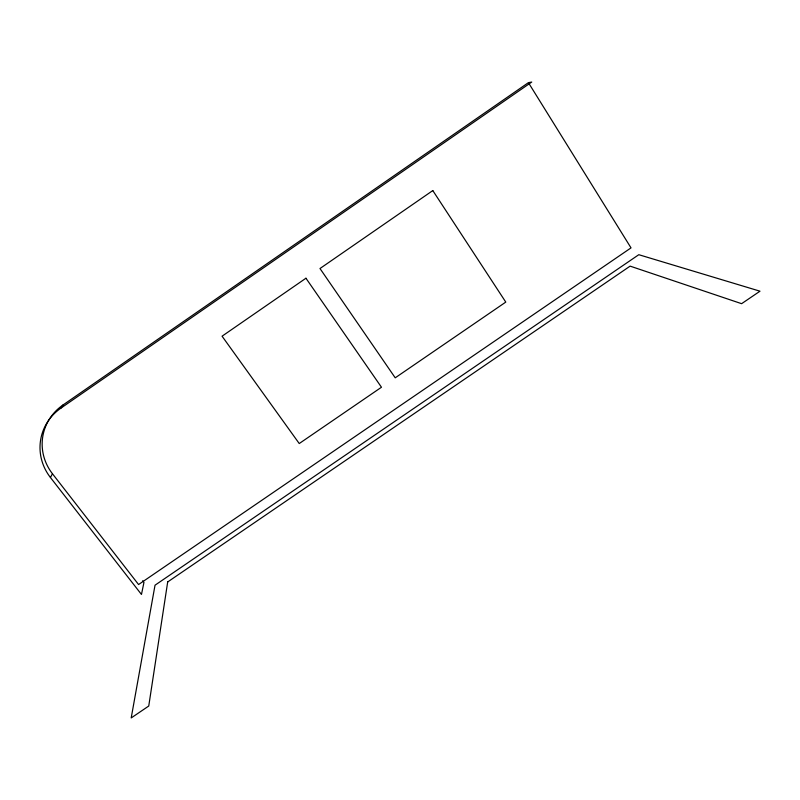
<?xml version="1.0" encoding="UTF-8"?>
<svg xmlns="http://www.w3.org/2000/svg" width="800" height="800" viewBox="0 0 800 800"><rect width="100%" height="100%" fill="white"/><g stroke="black" fill="none" stroke-linecap="round" stroke-linejoin="round"><path stroke-width="1.2" d="M50.43 477.5L52.45 473.75A51.37 48.96 10 0 1 62.9 405.06L528.41 82.64L531.73 82.06L60.97 408.09A51.94 49.47 9.9 0 0 50.43 477.5L141.47 594.46L143.95 582.4L142.67 580.75M60.97 408.09L62.9 405.06M52.45 473.75L138.58 584.54L631.02 247.88L529.07 83.7M167.69 581.95L148.75 706.03L131.2 717.94L155.03 585.2L638.8 254.7L760 291.19L741.61 303.68L630.12 266.13L167.69 581.95M305.95 278.23L222.07 336.19L299.24 443.54L381.47 387.24L305.95 278.23M432.8 190.57L319.99 268.53L395.22 377.82L505.78 302.1L432.8 190.57"/></g></svg>
